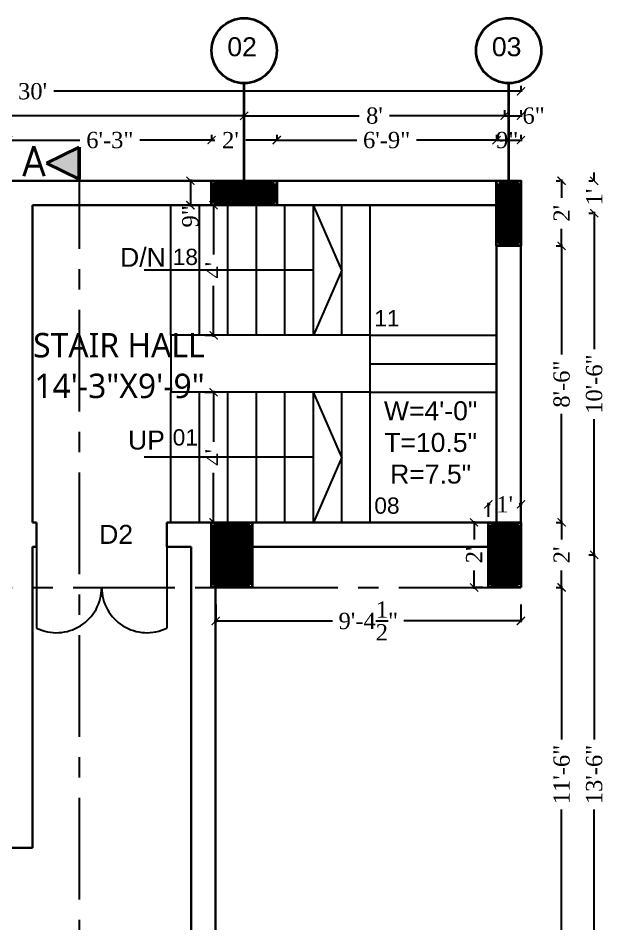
# Model space of a CAD drawing. Header units: inches. Extents: x 137014 to 144844, y -150241 to -148176.
# Drawn here: x 142861.2 to 143077.4, y -149678.9 to -149344.8 of the extents above; entities that cross this region are included whole.
import ezdxf

# ---------------------------------------------------------------- set-up
doc = ezdxf.new("R2010")
doc.units = ezdxf.units.IN
doc.header["$LTSCALE"] = 15
doc.header["$MEASUREMENT"] = 0
doc.header["$PDMODE"] = 2
doc.linetypes.add('CENTER', pattern=[2, 1.25, -0.25, 0.25, -0.25])
doc.linetypes.add('DASHEDX2', pattern=[1.5, 1, -0.5])
doc.layers.get('0').update_dxf_attribs({"linetype": 'CONTINUOUS'})
doc.layers.get('Defpoints').update_dxf_attribs({"linetype": 'CONTINUOUS'})
for name, color, linetype in [('COLUMN', 4, 'CONTINUOUS'), ('Column Hatch', 32, 'CONTINUOUS'), ('dimenion', 8, 'CONTINUOUS'), ('dooted', 7, 'DASHEDX2'), ('HATCH', 252, 'CONTINUOUS'), ('stair', 31, 'CONTINUOUS'), ('TEXT', 2, 'CONTINUOUS'), ('WINDOW', 140, 'CONTINUOUS')]:
    doc.layers.add(name, color=color, linetype=linetype)
for name, color, linetype, lineweight in [('DIMENSION', 251, 'CONTINUOUS', 15), ('tex2', 2, 'CONTINUOUS', 0), ('WALL', 1, 'CONTINUOUS', 30), ('WALLS', 1, 'CONTINUOUS', 50)]:
    doc.layers.add(name, color=color, linetype=linetype, lineweight=lineweight)
doc.styles.add('arial', font='times.ttf')
doc.styles.add('ROMANS', font='romans.shx')
doc.styles.get("Standard").update_dxf_attribs({"font": 'romand.shx', "height": 8})
doc.styles.add('times', font='times.ttf', dxfattribs={"height": 6})
doc.dimstyles.new('NAUMAN', dxfattribs={"dimtxt": 7, "dimasz": 3, "dimexe": 0.5, "dimexo": 2, "dimgap": 3, "dimtad": 0, "dimdec": 1, "dimzin": 0, "dimdsep": 46, "dimlunit": 4, "dimtxsty": 'times', "dimblk1": 'ARCHTICK', "dimblk2": 'ARCHTICK', "dimsah": 1, "dimcen": 0, "dimdle": 0.5, "dimclrd": 256, "dimclre": 256, "dimclrt": 2, "dimadec": 0, "dimazin": 0, "dimtfac": 1, "dimtdec": 1, "dimtix": 1, "dimtofl": 0, "dimtmove": 1, "dimatfit": 3, "dimldrblk": 'ARCHTICK', "dimfxl": 4, "dimtolj": 1, "dimtzin": 0, "dimarcsym": 0})

# ---------------------------------------------------------------- blocks, each defined once
blk = doc.blocks.new('_ARCHTICK')
at = {"color": 0, "linetype": 'ByBlock', "const_width": 0.15}
blk.add_lwpolyline([(-0.5, -0.5), (0.5, 0.5)], dxfattribs=at)
blk = doc.blocks.new('*D1090')
at = {"layer": 'Defpoints', "color": 0, "ltscale": 5, "transparency": 16777216}
for p in [(143034.49, -149524.18), (143034.49, -149530.84), (143046.49, -149530.84)]:
    blk.add_point(p, dxfattribs=at)
at = {"layer": 'dimenion', "lineweight": -2, "ltscale": 5, "transparency": 16777216}
for p, q in [((143033.99, -149524.18), (143035.18, -149524.18)), ((143034.49, -149528.84), (143034.49, -149523.68)), ((143046.99, -149524.18), (143045.79, -149524.18)), ((143046.49, -149528.84), (143046.49, -149523.68))]:
    blk.add_line(p, q, dxfattribs=at)
at = {"layer": 'dimenion', "lineweight": -2, "ltscale": 5, "transparency": 16777216, "xscale": 3, "yscale": 3, "zscale": 3, "rotation": 180}
blk.add_blockref('_ARCHTICK', (143034.49, -149524.18), dxfattribs=at)
at = {"layer": 'dimenion', "lineweight": -2, "ltscale": 5, "transparency": 16777216, "xscale": 3, "yscale": 3, "zscale": 3}
blk.add_blockref('_ARCHTICK', (143046.49, -149524.18), dxfattribs=at)
at = {"layer": 'dimenion', "color": 2, "ltscale": 5, "transparency": 16777216, "insert": (143040.49, -149524.18), "char_height": 6, "attachment_point": 5, "style": 'times'}
blk.add_mtext("\\A1;1'", dxfattribs=at)
blk = doc.blocks.new('*D1091')
at = {"layer": 'Defpoints', "color": 0, "ltscale": 5, "transparency": 16777216}
for p in [(143034.49, -149530.84), (143029.23, -149554.84), (143034.49, -149554.84)]:
    blk.add_point(p, dxfattribs=at)
at = {"layer": 'dimenion', "lineweight": -2, "ltscale": 5, "transparency": 16777216}
for p, q in [((143032.49, -149530.84), (143028.73, -149530.84)), ((143029.23, -149530.34), (143029.23, -149537.11)), ((143029.23, -149555.34), (143029.23, -149548.57)), ((143032.49, -149554.84), (143028.73, -149554.84))]:
    blk.add_line(p, q, dxfattribs=at)
at = {"layer": 'dimenion', "lineweight": -2, "ltscale": 5, "transparency": 16777216, "xscale": 3, "yscale": 3, "zscale": 3}
for p, rotation in [((143029.23, -149530.84), 90), ((143029.23, -149554.84), 270)]:
    blk.add_blockref('_ARCHTICK', p, dxfattribs=dict(at, rotation=rotation))
at = {"layer": 'dimenion', "color": 2, "ltscale": 5, "transparency": 16777216, "insert": (143029.23, -149542.84), "char_height": 6, "attachment_point": 5, "rotation": 90, "style": 'times'}
blk.add_mtext("\\A1;2'", dxfattribs=at)
blk = doc.blocks.new('*D1092')
at = {"layer": 'Defpoints', "color": 0, "ltscale": 5, "transparency": 16777216}
for p in [(142928.47, -149404.84), (142924.66, -149413.84), (142928.47, -149413.84)]:
    blk.add_point(p, dxfattribs=at)
at = {"layer": 'dimenion', "lineweight": -2, "ltscale": 5, "transparency": 16777216}
for p, q in [((142924.66, -149404.34), (142924.66, -149414.34)), ((142926.47, -149404.84), (142924.16, -149404.84)), ((142926.47, -149413.84), (142924.16, -149413.84))]:
    blk.add_line(p, q, dxfattribs=at)
at = {"layer": 'dimenion', "lineweight": -2, "ltscale": 5, "transparency": 16777216, "xscale": 3, "yscale": 3, "zscale": 3}
for p, rotation in [((142924.66, -149404.84), 90), ((142924.66, -149413.84), 270)]:
    blk.add_blockref('_ARCHTICK', p, dxfattribs=dict(at, rotation=rotation))
at = {"layer": 'dimenion', "color": 2, "ltscale": 5, "transparency": 16777216, "insert": (142924.66, -149417.96), "char_height": 6, "attachment_point": 5, "rotation": 90, "style": 'times'}
blk.add_mtext('\\A1;9"', dxfattribs=at)
blk = doc.blocks.new('ddd')
at = {"layer": 'Column Hatch', "lineweight": 35}
h = blk.add_hatch(dxfattribs=at)
h.set_pattern_fill('ANSI37', color=256, scale=6, angle=270)
h.paths.add_polyline_path([(1, -23), (11, -23), (11, -1), (1, -1)])
at = {"layer": 'COLUMN', "lineweight": 35}
blk.add_lwpolyline([(0, -24), (12, -24), (12, 0), (0, 0)], close=True, dxfattribs=at)
at = {"layer": 'Column Hatch', "lineweight": 35}
blk.add_lwpolyline([(1, -23), (11, -23), (11, -1), (1, -1)], close=True, dxfattribs=at)
blk = doc.blocks.new('*D1095')
at = {"layer": 'Defpoints', "color": 0, "ltscale": 5, "transparency": 16777216}
for p in [(142933.99, -149554.84), (143046.49, -149554.84), (142933.99, -149567.18)]:
    blk.add_point(p, dxfattribs=at)
at = {"layer": 'HATCH', "lineweight": -2, "ltscale": 5, "transparency": 16777216}
for p, q in [((142933.99, -149561.18), (142933.99, -149567.68)), ((143046.49, -149561.18), (143046.49, -149567.68)), ((142933.49, -149567.18), (142977.1, -149567.18)), ((143046.99, -149567.18), (143003.37, -149567.18))]:
    blk.add_line(p, q, dxfattribs=at)
at = {"layer": 'HATCH', "lineweight": -2, "ltscale": 5, "transparency": 16777216, "xscale": 3, "yscale": 3, "zscale": 3, "rotation": 180}
blk.add_blockref('_ARCHTICK', (142933.99, -149567.18), dxfattribs=at)
at = {"layer": 'HATCH', "lineweight": -2, "ltscale": 5, "transparency": 16777216, "xscale": 3, "yscale": 3, "zscale": 3}
blk.add_blockref('_ARCHTICK', (143046.49, -149567.18), dxfattribs=at)
at = {"layer": 'HATCH', "color": 2, "ltscale": 5, "transparency": 16777216, "insert": (142990.24, -149567.18), "char_height": 6, "attachment_point": 5, "style": 'times'}
blk.add_mtext('\\A1;9\'-4{\\H1.000000x;\\S1/2;}"', dxfattribs=at)
blk = doc.blocks.new('*D1101')
at = {"layer": 'Defpoints', "color": 0, "ltscale": 5, "transparency": 16777216}
for p in [(142857.49, -149389.84), (142932.49, -149389.84), (142932.49, -149389.84)]:
    blk.add_point(p, dxfattribs=at)
at = {"layer": 'HATCH', "lineweight": -2, "ltscale": 5, "transparency": 16777216}
for p, q in [((142857.49, -149387.84), (142857.49, -149389.34)), ((142932.49, -149387.84), (142932.49, -149389.34)), ((142856.99, -149389.84), (142883.96, -149389.84)), ((142932.99, -149389.84), (142906.01, -149389.84))]:
    blk.add_line(p, q, dxfattribs=at)
at = {"layer": 'HATCH', "lineweight": -2, "ltscale": 5, "transparency": 16777216, "xscale": 3, "yscale": 3, "zscale": 3, "rotation": 180}
blk.add_blockref('_ARCHTICK', (142857.49, -149389.84), dxfattribs=at)
at = {"layer": 'HATCH', "lineweight": -2, "ltscale": 5, "transparency": 16777216, "xscale": 3, "yscale": 3, "zscale": 3}
blk.add_blockref('_ARCHTICK', (142932.49, -149389.84), dxfattribs=at)
at = {"layer": 'HATCH', "color": 2, "ltscale": 5, "transparency": 16777216, "insert": (142894.99, -149389.84), "char_height": 6, "attachment_point": 5, "style": 'times'}
blk.add_mtext('\\A1;6\'-3"', dxfattribs=at)
blk = doc.blocks.new('*D1102')
at = {"layer": 'Defpoints', "color": 0, "ltscale": 5, "transparency": 16777216}
for p in [(142932.49, -149389.84), (142956.49, -149389.84), (142956.49, -149389.84)]:
    blk.add_point(p, dxfattribs=at)
at = {"layer": 'HATCH', "lineweight": -2, "ltscale": 5, "transparency": 16777216}
for p, q in [((142932.49, -149387.84), (142932.49, -149389.34)), ((142956.49, -149387.84), (142956.49, -149389.34)), ((142931.99, -149389.84), (142933.71, -149389.84)), ((142956.99, -149389.84), (142945.16, -149389.84))]:
    blk.add_line(p, q, dxfattribs=at)
at = {"layer": 'HATCH', "lineweight": -2, "ltscale": 5, "transparency": 16777216, "xscale": 3, "yscale": 3, "zscale": 3, "rotation": 180}
blk.add_blockref('_ARCHTICK', (142932.49, -149389.84), dxfattribs=at)
at = {"layer": 'HATCH', "lineweight": -2, "ltscale": 5, "transparency": 16777216, "xscale": 3, "yscale": 3, "zscale": 3}
blk.add_blockref('_ARCHTICK', (142956.49, -149389.84), dxfattribs=at)
at = {"layer": 'HATCH', "color": 2, "ltscale": 5, "transparency": 16777216, "insert": (142939.43, -149389.84), "char_height": 6, "attachment_point": 5, "style": 'times'}
blk.add_mtext("\\A1;2'", dxfattribs=at)
blk = doc.blocks.new('*D1103')
at = {"layer": 'Defpoints', "color": 0, "ltscale": 5, "transparency": 16777216}
for p in [(142956.49, -149389.84), (143037.49, -149389.84), (143037.49, -149389.84)]:
    blk.add_point(p, dxfattribs=at)
at = {"layer": 'HATCH', "lineweight": -2, "ltscale": 5, "transparency": 16777216}
for p, q in [((142956.49, -149387.84), (142956.49, -149389.34)), ((143037.49, -149387.84), (143037.49, -149389.34)), ((142955.99, -149389.84), (142985.96, -149389.84)), ((143037.99, -149389.84), (143008.01, -149389.84))]:
    blk.add_line(p, q, dxfattribs=at)
at = {"layer": 'HATCH', "lineweight": -2, "ltscale": 5, "transparency": 16777216, "xscale": 3, "yscale": 3, "zscale": 3, "rotation": 180}
blk.add_blockref('_ARCHTICK', (142956.49, -149389.84), dxfattribs=at)
at = {"layer": 'HATCH', "lineweight": -2, "ltscale": 5, "transparency": 16777216, "xscale": 3, "yscale": 3, "zscale": 3}
blk.add_blockref('_ARCHTICK', (143037.49, -149389.84), dxfattribs=at)
at = {"layer": 'HATCH', "color": 2, "ltscale": 5, "transparency": 16777216, "insert": (142996.99, -149389.84), "char_height": 6, "attachment_point": 5, "style": 'times'}
blk.add_mtext('\\A1;6\'-9"', dxfattribs=at)
blk = doc.blocks.new('*D1104')
at = {"layer": 'Defpoints', "color": 0, "ltscale": 5, "transparency": 16777216}
for p in [(143037.49, -149389.84), (143046.49, -149389.84), (143046.49, -149389.84)]:
    blk.add_point(p, dxfattribs=at)
at = {"layer": 'HATCH', "lineweight": -2, "ltscale": 5, "transparency": 16777216}
for p, q in [((143037.49, -149387.84), (143037.49, -149389.34)), ((143046.49, -149387.84), (143046.49, -149389.34)), ((143036.99, -149389.84), (143046.99, -149389.84))]:
    blk.add_line(p, q, dxfattribs=at)
at = {"layer": 'HATCH', "lineweight": -2, "ltscale": 5, "transparency": 16777216, "xscale": 3, "yscale": 3, "zscale": 3, "rotation": 180}
blk.add_blockref('_ARCHTICK', (143037.49, -149389.84), dxfattribs=at)
at = {"layer": 'HATCH', "lineweight": -2, "ltscale": 5, "transparency": 16777216, "xscale": 3, "yscale": 3, "zscale": 3}
blk.add_blockref('_ARCHTICK', (143046.49, -149389.84), dxfattribs=at)
at = {"layer": 'HATCH', "color": 2, "ltscale": 5, "transparency": 16777216, "insert": (143041.42, -149389.84), "char_height": 6, "attachment_point": 5, "style": 'times'}
blk.add_mtext('\\A1;9"', dxfattribs=at)
blk = doc.blocks.new('*D1105')
at = {"layer": 'Defpoints', "color": 0, "ltscale": 5, "transparency": 16777216}
for p in [(142693.99, -149380.84), (142944.49, -149380.84), (142944.49, -149380.84)]:
    blk.add_point(p, dxfattribs=at)
at = {"layer": 'HATCH', "lineweight": -2, "ltscale": 5, "transparency": 16777216}
for p, q in [((142693.49, -149380.84), (142801.59, -149380.84)), ((142693.99, -149378.84), (142693.99, -149380.34)), ((142944.99, -149380.84), (142836.88, -149380.84)), ((142944.49, -149378.84), (142944.49, -149380.34))]:
    blk.add_line(p, q, dxfattribs=at)
at = {"layer": 'HATCH', "lineweight": -2, "ltscale": 5, "transparency": 16777216, "xscale": 3, "yscale": 3, "zscale": 3, "rotation": 180}
blk.add_blockref('_ARCHTICK', (142693.99, -149380.84), dxfattribs=at)
at = {"layer": 'HATCH', "lineweight": -2, "ltscale": 5, "transparency": 16777216, "xscale": 3, "yscale": 3, "zscale": 3}
blk.add_blockref('_ARCHTICK', (142944.49, -149380.84), dxfattribs=at)
at = {"layer": 'HATCH', "color": 2, "ltscale": 5, "transparency": 16777216, "insert": (142819.24, -149380.84), "char_height": 6, "attachment_point": 5, "style": 'times'}
blk.add_mtext('\\A1;20\'-10{\\H1.000000x;\\S1/2;}"', dxfattribs=at)
blk = doc.blocks.new('*D1106')
at = {"layer": 'Defpoints', "color": 0, "ltscale": 5, "transparency": 16777216}
for p in [(142944.49, -149380.84), (143040.49, -149380.84), (143040.49, -149380.84)]:
    blk.add_point(p, dxfattribs=at)
at = {"layer": 'HATCH', "lineweight": -2, "ltscale": 5, "transparency": 16777216}
for p, q in [((142943.99, -149380.84), (142986.93, -149380.84)), ((142944.49, -149378.84), (142944.49, -149380.34)), ((143040.99, -149380.84), (142998.04, -149380.84)), ((143040.49, -149378.84), (143040.49, -149380.34))]:
    blk.add_line(p, q, dxfattribs=at)
at = {"layer": 'HATCH', "lineweight": -2, "ltscale": 5, "transparency": 16777216, "xscale": 3, "yscale": 3, "zscale": 3, "rotation": 180}
blk.add_blockref('_ARCHTICK', (142944.49, -149380.84), dxfattribs=at)
at = {"layer": 'HATCH', "lineweight": -2, "ltscale": 5, "transparency": 16777216, "xscale": 3, "yscale": 3, "zscale": 3}
blk.add_blockref('_ARCHTICK', (143040.49, -149380.84), dxfattribs=at)
at = {"layer": 'HATCH', "color": 2, "ltscale": 5, "transparency": 16777216, "insert": (142992.49, -149380.84), "char_height": 6, "attachment_point": 5, "style": 'times'}
blk.add_mtext("\\A1;8'", dxfattribs=at)
blk = doc.blocks.new('*D1107')
at = {"layer": 'Defpoints', "color": 0, "ltscale": 5, "transparency": 16777216}
for p in [(143040.49, -149380.84), (143046.49, -149380.84), (143046.49, -149380.84)]:
    blk.add_point(p, dxfattribs=at)
at = {"layer": 'HATCH', "lineweight": -2, "ltscale": 5, "transparency": 16777216}
for p, q in [((143039.99, -149380.84), (143046.99, -149380.84)), ((143040.49, -149378.84), (143040.49, -149380.34)), ((143046.49, -149378.84), (143046.49, -149380.34))]:
    blk.add_line(p, q, dxfattribs=at)
at = {"layer": 'HATCH', "lineweight": -2, "ltscale": 5, "transparency": 16777216, "xscale": 3, "yscale": 3, "zscale": 3, "rotation": 180}
blk.add_blockref('_ARCHTICK', (143040.49, -149380.84), dxfattribs=at)
at = {"layer": 'HATCH', "lineweight": -2, "ltscale": 5, "transparency": 16777216, "xscale": 3, "yscale": 3, "zscale": 3}
blk.add_blockref('_ARCHTICK', (143046.49, -149380.84), dxfattribs=at)
at = {"layer": 'HATCH', "color": 2, "ltscale": 5, "transparency": 16777216, "insert": (143051.16, -149380.84), "char_height": 6, "attachment_point": 5, "style": 'times'}
blk.add_mtext('\\A1;6"', dxfattribs=at)
blk = doc.blocks.new('*D1109')
at = {"layer": 'Defpoints', "color": 0, "ltscale": 5, "transparency": 16777216}
for p in [(142686.49, -149371.84), (143046.49, -149371.84), (143046.49, -149371.84)]:
    blk.add_point(p, dxfattribs=at)
at = {"layer": 'HATCH', "lineweight": -2, "ltscale": 5, "transparency": 16777216}
for p, q in [((142686.49, -149369.84), (142686.49, -149371.34)), ((143046.49, -149369.84), (143046.49, -149371.34)), ((142685.99, -149371.84), (142858.63, -149371.84)), ((143046.99, -149371.84), (142874.35, -149371.84))]:
    blk.add_line(p, q, dxfattribs=at)
at = {"layer": 'HATCH', "lineweight": -2, "ltscale": 5, "transparency": 16777216, "xscale": 3, "yscale": 3, "zscale": 3, "rotation": 180}
blk.add_blockref('_ARCHTICK', (142686.49, -149371.84), dxfattribs=at)
at = {"layer": 'HATCH', "lineweight": -2, "ltscale": 5, "transparency": 16777216, "xscale": 3, "yscale": 3, "zscale": 3}
blk.add_blockref('_ARCHTICK', (143046.49, -149371.84), dxfattribs=at)
at = {"layer": 'HATCH', "color": 2, "ltscale": 5, "transparency": 16777216, "insert": (142866.49, -149371.84), "char_height": 6, "attachment_point": 5, "style": 'times'}
blk.add_mtext("\\A1;30'", dxfattribs=at)
blk = doc.blocks.new('*D1110')
at = {"layer": 'Defpoints', "color": 0, "ltscale": 5, "transparency": 16777216}
for p in [(143073.49, -149404.84), (143073.49, -149404.84), (143073.49, -149416.84)]:
    blk.add_point(p, dxfattribs=at)
at = {"layer": 'HATCH', "lineweight": -2, "ltscale": 5, "transparency": 16777216}
for p, q in [((143073.49, -149404.84), (143073.49, -149401.84)), ((143071.49, -149404.84), (143072.99, -149404.84)), ((143071.49, -149416.84), (143072.99, -149416.84)), ((143073.49, -149416.84), (143073.49, -149419.84))]:
    blk.add_line(p, q, dxfattribs=at)
at = {"layer": 'HATCH', "lineweight": -2, "ltscale": 5, "transparency": 16777216, "xscale": 3, "yscale": 3, "zscale": 3}
for p, rotation in [((143073.49, -149404.84), 270), ((143073.49, -149416.84), 90)]:
    blk.add_blockref('_ARCHTICK', p, dxfattribs=dict(at, rotation=rotation))
at = {"layer": 'HATCH', "color": 2, "ltscale": 5, "transparency": 16777216, "insert": (143073.49, -149410.84), "char_height": 6, "attachment_point": 5, "rotation": 90, "style": 'times'}
blk.add_mtext("\\A1;1'", dxfattribs=at)
blk = doc.blocks.new('*D1111')
at = {"layer": 'Defpoints', "color": 0, "ltscale": 5, "transparency": 16777216}
for p in [(143073.49, -149416.84), (143073.49, -149542.84), (143073.49, -149542.84)]:
    blk.add_point(p, dxfattribs=at)
at = {"layer": 'HATCH', "lineweight": -2, "ltscale": 5, "transparency": 16777216}
for p, q in [((143071.49, -149416.84), (143072.99, -149416.84)), ((143073.49, -149416.34), (143073.49, -149466.93)), ((143073.49, -149543.34), (143073.49, -149492.76)), ((143071.49, -149542.84), (143072.99, -149542.84))]:
    blk.add_line(p, q, dxfattribs=at)
at = {"layer": 'HATCH', "lineweight": -2, "ltscale": 5, "transparency": 16777216, "xscale": 3, "yscale": 3, "zscale": 3}
for p, rotation in [((143073.49, -149416.84), 90), ((143073.49, -149542.84), 270)]:
    blk.add_blockref('_ARCHTICK', p, dxfattribs=dict(at, rotation=rotation))
at = {"layer": 'HATCH', "color": 2, "ltscale": 5, "transparency": 16777216, "insert": (143073.49, -149479.84), "char_height": 6, "attachment_point": 5, "rotation": 90, "style": 'times'}
blk.add_mtext('\\A1;10\'-6"', dxfattribs=at)
blk = doc.blocks.new('*D1112')
at = {"layer": 'Defpoints', "color": 0, "ltscale": 5, "transparency": 16777216}
for p in [(143073.49, -149542.84), (143073.49, -149704.84), (143073.49, -149704.84)]:
    blk.add_point(p, dxfattribs=at)
at = {"layer": 'HATCH', "lineweight": -2, "ltscale": 5, "transparency": 16777216}
for p, q in [((143071.49, -149542.84), (143072.99, -149542.84)), ((143073.49, -149542.34), (143073.49, -149610.93)), ((143073.49, -149705.34), (143073.49, -149636.76)), ((143071.49, -149704.84), (143072.99, -149704.84))]:
    blk.add_line(p, q, dxfattribs=at)
at = {"layer": 'HATCH', "lineweight": -2, "ltscale": 5, "transparency": 16777216, "xscale": 3, "yscale": 3, "zscale": 3}
for p, rotation in [((143073.49, -149542.84), 90), ((143073.49, -149704.84), 270)]:
    blk.add_blockref('_ARCHTICK', p, dxfattribs=dict(at, rotation=rotation))
at = {"layer": 'HATCH', "color": 2, "ltscale": 5, "transparency": 16777216, "insert": (143073.49, -149623.84), "char_height": 6, "attachment_point": 5, "rotation": 90, "style": 'times'}
blk.add_mtext('\\A1;13\'-6"', dxfattribs=at)
blk = doc.blocks.new('*D1117')
at = {"layer": 'Defpoints', "color": 0, "ltscale": 5, "transparency": 16777216}
for p in [(143061.49, -149404.84), (143061.49, -149428.84), (143061.49, -149428.84)]:
    blk.add_point(p, dxfattribs=at)
at = {"layer": 'HATCH', "lineweight": -2, "ltscale": 5, "transparency": 16777216}
for p, q in [((143061.49, -149404.34), (143061.49, -149411.11)), ((143059.49, -149404.84), (143060.99, -149404.84)), ((143061.49, -149429.34), (143061.49, -149422.57)), ((143059.49, -149428.84), (143060.99, -149428.84))]:
    blk.add_line(p, q, dxfattribs=at)
at = {"layer": 'HATCH', "lineweight": -2, "ltscale": 5, "transparency": 16777216, "xscale": 3, "yscale": 3, "zscale": 3}
for p, rotation in [((143061.49, -149404.84), 90), ((143061.49, -149428.84), 270)]:
    blk.add_blockref('_ARCHTICK', p, dxfattribs=dict(at, rotation=rotation))
at = {"layer": 'HATCH', "color": 2, "ltscale": 5, "transparency": 16777216, "insert": (143061.49, -149416.84), "char_height": 6, "attachment_point": 5, "rotation": 90, "style": 'times'}
blk.add_mtext("\\A1;2'", dxfattribs=at)
blk = doc.blocks.new('*D1118')
at = {"layer": 'Defpoints', "color": 0, "ltscale": 5, "transparency": 16777216}
for p in [(143061.49, -149428.84), (143061.49, -149530.84), (143061.49, -149530.84)]:
    blk.add_point(p, dxfattribs=at)
at = {"layer": 'HATCH', "lineweight": -2, "ltscale": 5, "transparency": 16777216}
for p, q in [((143059.49, -149428.84), (143060.99, -149428.84)), ((143061.49, -149428.34), (143061.49, -149468.89)), ((143061.49, -149531.34), (143061.49, -149490.79)), ((143059.49, -149530.84), (143060.99, -149530.84))]:
    blk.add_line(p, q, dxfattribs=at)
at = {"layer": 'HATCH', "lineweight": -2, "ltscale": 5, "transparency": 16777216, "xscale": 3, "yscale": 3, "zscale": 3}
for p, rotation in [((143061.49, -149428.84), 90), ((143061.49, -149530.84), 270)]:
    blk.add_blockref('_ARCHTICK', p, dxfattribs=dict(at, rotation=rotation))
at = {"layer": 'HATCH', "color": 2, "ltscale": 5, "transparency": 16777216, "insert": (143061.49, -149479.84), "char_height": 6, "attachment_point": 5, "rotation": 90, "style": 'times'}
blk.add_mtext('\\A1;8\'-6"', dxfattribs=at)
blk = doc.blocks.new('*D1119')
at = {"layer": 'Defpoints', "color": 0, "ltscale": 5, "transparency": 16777216}
for p in [(143061.49, -149530.84), (143061.49, -149554.84), (143061.49, -149554.84)]:
    blk.add_point(p, dxfattribs=at)
at = {"layer": 'HATCH', "lineweight": -2, "ltscale": 5, "transparency": 16777216}
for p, q in [((143059.49, -149530.84), (143060.99, -149530.84)), ((143061.49, -149530.34), (143061.49, -149537.11)), ((143061.49, -149555.34), (143061.49, -149548.57)), ((143059.49, -149554.84), (143060.99, -149554.84))]:
    blk.add_line(p, q, dxfattribs=at)
at = {"layer": 'HATCH', "lineweight": -2, "ltscale": 5, "transparency": 16777216, "xscale": 3, "yscale": 3, "zscale": 3}
for p, rotation in [((143061.49, -149530.84), 90), ((143061.49, -149554.84), 270)]:
    blk.add_blockref('_ARCHTICK', p, dxfattribs=dict(at, rotation=rotation))
at = {"layer": 'HATCH', "color": 2, "ltscale": 5, "transparency": 16777216, "insert": (143061.49, -149542.84), "char_height": 6, "attachment_point": 5, "rotation": 90, "style": 'times'}
blk.add_mtext("\\A1;2'", dxfattribs=at)
blk = doc.blocks.new('*D1120')
at = {"layer": 'Defpoints', "color": 0, "ltscale": 5, "transparency": 16777216}
for p in [(143061.49, -149554.84), (143061.49, -149692.84), (143061.49, -149692.84)]:
    blk.add_point(p, dxfattribs=at)
at = {"layer": 'HATCH', "lineweight": -2, "ltscale": 5, "transparency": 16777216}
for p, q in [((143059.49, -149554.84), (143060.99, -149554.84)), ((143061.49, -149554.34), (143061.49, -149610.93)), ((143061.49, -149693.34), (143061.49, -149636.76)), ((143059.49, -149692.84), (143060.99, -149692.84))]:
    blk.add_line(p, q, dxfattribs=at)
at = {"layer": 'HATCH', "lineweight": -2, "ltscale": 5, "transparency": 16777216, "xscale": 3, "yscale": 3, "zscale": 3}
for p, rotation in [((143061.49, -149554.84), 90), ((143061.49, -149692.84), 270)]:
    blk.add_blockref('_ARCHTICK', p, dxfattribs=dict(at, rotation=rotation))
at = {"layer": 'HATCH', "color": 2, "ltscale": 5, "transparency": 16777216, "insert": (143061.49, -149623.84), "char_height": 6, "attachment_point": 5, "rotation": 90, "style": 'times'}
blk.add_mtext('\\A1;11\'-6"', dxfattribs=at)
blk = doc.blocks.new('*D1220')
at = {"layer": 'Defpoints', "color": 0, "ltscale": 5, "transparency": 16777216}
for p in [(142927.99, -149413.84), (142927.99, -149461.84), (142933.21, -149461.84)]:
    blk.add_point(p, dxfattribs=at)
at = {"layer": 'dimenion', "lineweight": -2, "ltscale": 5, "transparency": 16777216}
for p, q in [((142929.99, -149413.84), (142933.71, -149413.84)), ((142933.21, -149413.34), (142933.21, -149432.09)), ((142933.21, -149462.34), (142933.21, -149443.6)), ((142929.99, -149461.84), (142933.71, -149461.84))]:
    blk.add_line(p, q, dxfattribs=at)
at = {"layer": 'dimenion', "lineweight": -2, "ltscale": 5, "transparency": 16777216, "xscale": 3, "yscale": 3, "zscale": 3}
for p, rotation in [((142933.21, -149413.84), 90), ((142933.21, -149461.84), 270)]:
    blk.add_blockref('_ARCHTICK', p, dxfattribs=dict(at, rotation=rotation))
at = {"layer": 'dimenion', "color": 2, "ltscale": 5, "transparency": 16777216, "insert": (142933.21, -149437.84), "char_height": 6, "attachment_point": 5, "rotation": 90, "style": 'times'}
blk.add_mtext("\\A1;4'", dxfattribs=at)
blk = doc.blocks.new('*D1221')
at = {"layer": 'Defpoints', "color": 0, "ltscale": 5, "transparency": 16777216}
for p in [(142927.99, -149482.84), (142927.99, -149530.84), (142933.21, -149530.84)]:
    blk.add_point(p, dxfattribs=at)
at = {"layer": 'dimenion', "lineweight": -2, "ltscale": 5, "transparency": 16777216}
for p, q in [((142929.99, -149482.84), (142933.71, -149482.84)), ((142933.21, -149482.34), (142933.21, -149501.09)), ((142933.21, -149531.34), (142933.21, -149512.6)), ((142929.99, -149530.84), (142933.71, -149530.84))]:
    blk.add_line(p, q, dxfattribs=at)
at = {"layer": 'dimenion', "lineweight": -2, "ltscale": 5, "transparency": 16777216, "xscale": 3, "yscale": 3, "zscale": 3}
for p, rotation in [((142933.21, -149482.84), 90), ((142933.21, -149530.84), 270)]:
    blk.add_blockref('_ARCHTICK', p, dxfattribs=dict(at, rotation=rotation))
at = {"layer": 'dimenion', "color": 2, "ltscale": 5, "transparency": 16777216, "insert": (142933.21, -149506.84), "char_height": 6, "attachment_point": 5, "rotation": 90, "style": 'times'}
blk.add_mtext("\\A1;4'", dxfattribs=at)

msp = doc.modelspace()

# ---------------------------------------------------------------- hatches: boundary and pattern name
at = {"layer": 'Column Hatch', "lineweight": 35}
h = msp.add_hatch(dxfattribs=at)
h.set_pattern_fill('ANSI37', color=256, scale=0.25, angle=-90)
h.set_pattern_definition([(315, (142797.48525, -149404.8425), (0.561266, 0.561266), []), (45, (142797.48525, -149404.8425), (-0.561266, 0.561266), [])])
h.paths.add_polyline_path([(142955.48525, -149405.84248), (142955.48525, -149412.84248), (142933.48525, -149412.84248), (142933.48525, -149405.84248)])
h = msp.add_hatch(dxfattribs=at)
h.set_pattern_fill('ANSI37', color=256, scale=0.25)
h.set_pattern_definition([(45, (143037.48525, -149563.8425), (-0.561266, 0.561266), []), (135, (143037.48525, -149563.8425), (-0.561266, -0.561266), [])])
h.paths.add_polyline_path([(143038.48525, -149405.84248), (143045.48525, -149405.84248), (143045.48525, -149427.84248), (143038.48525, -149427.84248)])
h = msp.add_hatch(dxfattribs=at)
h.set_pattern_fill('ANSI37', color=256, scale=0.25)
h.set_pattern_definition([(45, (142788.48525, -149530.8425), (-0.561266, 0.561266), []), (135, (142788.48525, -149530.8425), (-0.561266, -0.561266), [])])
h.paths.add_polyline_path([(142946.48525, -149553.84248), (142933.48525, -149553.84248), (142933.48525, -149531.84248), (142946.48525, -149531.84248)])
at = {"layer": 'DIMENSION', "ltscale": 5}
msp.add_hatch(color=256, dxfattribs=at).paths.add_polyline_path([(142871.66474, -149398.32682), (142883.69223, -149404.26352), (142883.69223, -149392.39011)])

# ---------------------------------------------------------------- linework, layer by layer
at = {"layer": 'COLUMN', "lineweight": 35}
msp.add_line((142944.48525, -149404.84248), (142944.48525, -149368.84248), dxfattribs=at)
msp.add_lwpolyline([(143041.98525, -149404.84248), (143041.98525, -149368.84248)], dxfattribs=at)
for points in [[(142956.48525, -149404.84248), (142956.48525, -149413.84248), (142932.48525, -149413.84248), (142932.48525, -149404.84248)], [(143037.48525, -149404.84248), (143046.48525, -149404.84248), (143046.48525, -149428.84248), (143037.48525, -149428.84248)], [(142947.48525, -149554.84248), (142932.48525, -149554.84248), (142932.48525, -149530.84248), (142947.48525, -149530.84248)]]:
    msp.add_lwpolyline(points, close=True, dxfattribs=at)
for centre in [(142944.48525, -149356.84248), (143041.98525, -149356.84248)]:
    msp.add_circle(centre, 12, dxfattribs=at)
at = {"layer": 'Column Hatch', "lineweight": 35}
for points in [[(142955.48525, -149405.84248), (142955.48525, -149412.84248), (142933.48525, -149412.84248), (142933.48525, -149405.84248)], [(143038.48525, -149405.84248), (143045.48525, -149405.84248), (143045.48525, -149427.84248), (143038.48525, -149427.84248)], [(142946.48525, -149553.84248), (142933.48525, -149553.84248), (142933.48525, -149531.84248), (142946.48525, -149531.84248)]]:
    msp.add_lwpolyline(points, close=True, dxfattribs=at)
at = {"layer": 'dooted', "linetype": 'CENTER', "ltscale": 2}
for p, q in [((142883.69223, -149392.39011), (142883.69223, -150176.45847)), ((142701.48525, -149554.84248), (143037.48525, -149554.84248))]:
    msp.add_line(p, q, dxfattribs=at)
at = {"layer": 'stair'}
for p, q in [((142917.48525, -149461.84248), (142917.48525, -149413.84248)), ((142927.98525, -149461.84248), (142927.98525, -149413.84248)), ((142938.48525, -149461.84248), (142938.48525, -149413.84248)), ((142948.98525, -149461.84248), (142948.98525, -149413.84248)), ((142959.48525, -149461.84248), (142959.48525, -149413.84248)), ((142969.98525, -149461.84248), (142969.98525, -149413.84248)), ((142980.48525, -149437.84248), (142969.98525, -149413.84248)), ((142980.48525, -149461.84248), (142980.48525, -149413.84248)), ((142990.98525, -149461.84248), (142990.98525, -149413.84248)), ((142969.98525, -149437.84248), (142907.6, -149437.84248)), ((142980.48525, -149437.84248), (142969.98525, -149461.84248)), ((142990.98525, -149461.84248), (142917.48525, -149461.84248)), ((142917.48525, -149461.84248), (142917.48525, -149482.84248)), ((142990.98525, -149461.84248), (143037.48525, -149461.84248)), ((142990.98525, -149482.84248), (142990.98525, -149461.84248)), ((142990.98525, -149472.34248), (143037.48525, -149472.34248)), ((142917.48525, -149530.84248), (142917.48525, -149482.84248)), ((142990.98525, -149482.84248), (142917.48525, -149482.84248)), ((142927.98525, -149530.84248), (142927.98525, -149482.84248)), ((142938.48525, -149530.84248), (142938.48525, -149482.84248)), ((142948.98525, -149530.84248), (142948.98525, -149482.84248)), ((142959.48525, -149530.84248), (142959.48525, -149482.84248)), ((142969.98525, -149530.84248), (142969.98525, -149482.84248)), ((142980.48525, -149506.84248), (142969.98525, -149482.84248)), ((142980.48525, -149530.84248), (142980.48525, -149482.84248)), ((142990.98525, -149530.84248), (142990.98525, -149482.84248)), ((142990.98525, -149482.84248), (143037.48525, -149482.84248)), ((142969.98525, -149506.84248), (142907.6, -149506.84248)), ((142980.48525, -149506.84248), (142969.98525, -149530.84248))]:
    msp.add_line(p, q, dxfattribs=at)
at = {"layer": 'WALL'}
for p, q in [((142932.48525, -149404.84248), (142857.48525, -149404.84248)), ((143037.48525, -149404.84248), (142956.48525, -149404.84248)), ((142932.48525, -149413.84248), (142866.48525, -149413.84248)), ((142866.48525, -149530.84248), (142866.48525, -149413.84248)), ((142956.48525, -149413.84248), (143037.48525, -149413.84248)), ((143037.48525, -149530.84248), (143037.48525, -149428.84248)), ((143046.48525, -149548.84248), (143046.48525, -149428.84248)), ((142866.48525, -149530.84248), (142867.98525, -149530.84248)), ((142867.98525, -149530.84248), (142867.98525, -149539.84248)), ((142915.98525, -149530.84248), (143037.48525, -149530.84248)), ((142915.98525, -149530.84248), (142915.98525, -149539.84248)), ((142941.48525, -149530.84248), (142932.48525, -149530.84248)), ((142866.48525, -149650.84248), (142866.48525, -149539.84248)), ((142867.98525, -149539.84248), (142866.48525, -149539.84248)), ((142915.98525, -149539.84248), (142924.98525, -149539.84248)), ((142924.98525, -149701.84248), (142924.98525, -149539.84248)), ((142947.48525, -149539.84248), (143034.48525, -149539.84248)), ((142933.98525, -149692.84248), (142933.98525, -149554.84248)), ((142743.48525, -149650.84248), (142866.48525, -149650.84248))]:
    msp.add_line(p, q, dxfattribs=at)
at = {"layer": 'WALLS', "ltscale": 5}
for p, q in [((142871.66474, -149398.32682), (142883.69223, -149392.39011)), ((142883.69223, -149404.26352), (142883.69223, -149392.39011)), ((142883.69223, -149404.26352), (142871.66474, -149398.32682))]:
    msp.add_line(p, q, dxfattribs=at)
at = {"layer": 'WINDOW'}
for p, q in [((142867.98525, -149539.84248), (142867.98525, -149569.84248)), ((142915.98525, -149539.84248), (142915.98525, -149569.84248))]:
    msp.add_line(p, q, dxfattribs=at)
for centre, start, end in [((142875.29775, -149554.84248), 244.0107664, 0), ((142908.67275, -149554.84248), 180, 295.9892336)]:
    msp.add_arc(centre, 16.6875, start, end, dxfattribs=at)

# ---------------------------------------------------------------- block references
at = {"layer": 'COLUMN', "xscale": -1}
msp.add_blockref('ddd', (143046.48525, -149530.84248), dxfattribs=at)

# ---------------------------------------------------------------- texts
at = {"layer": 'tex2', "char_height": 7, "attachment_point": 5, "style": 'arial'}
for s, insert in [('{\\fArial|b0|i0|c0|p34;02}', (142943.7246, -149355.45362)), ('{\\fArial|b0|i0|c0|p34;03}', (143041.2246, -149355.45362)), ('{\\fArial|b0|i0|c0|p34;W=4\'-0"\\PT=10.5"\\PR=7.5"}', (143013.20649, -149501.40206)), ('{\\fArial|b0|i0|c0|p34;UP}', (142908.48166, -149500.53242)), ('{\\fArial|b0|i0|c0|p34;D2}', (142897.30596, -149535.27074))]:
    msp.add_mtext(s, dxfattribs=dict(at, insert=insert))
at = {"layer": 'tex2', "width": 31.2334731, "attachment_point": 5, "style": 'arial'}
for s, insert, char_height in [('{\\fArial|b0|i0|c0|p34;D/N}', (142907.18029, -149433.12586), 7), ('{\\fArial|b0|i0|c0|p34;18}', (142922.80385, -149432.94784), 6), ('{\\fArial|b0|i0|c0|p34;11}', (142997.11375, -149455.52978), 6), ('{\\fArial|b0|i0|c0|p34;01}', (142922.80385, -149499.52547), 6), ('{\\fArial|b0|i0|c0|p34;08}', (142997.11375, -149524.6858), 6)]:
    msp.add_mtext(s, dxfattribs=dict(at, insert=insert, char_height=char_height))
at = {"layer": 'TEXT', "style": 'ROMANS'}
msp.add_text('A', height=11.088, dxfattribs=at).set_placement((142862.75129, -149403.17632))
at = {"layer": 'TEXT', "insert": (142929.93577, -149460.97765), "char_height": 9, "width": 62.8657576, "attachment_point": 3}
msp.add_mtext('{\\fTrebuchet MS|b0|i0|c0|p34;STAIR HALL\\P14\'-3"X9\'-9"}', dxfattribs=at)

# ---------------------------------------------------------------- dimensions: what is measured, and where the dimension line sits
at = {"layer": 'dimenion', "ltscale": 5}
for base, p1, p2, angle, picture, middle in [((142924.6626, -149413.84248), (142928.46737, -149404.84248), (142928.46737, -149413.84248), 270, '*D1092', (142924.6626, -149417.9623)), ((143034.48525, -149524.18055), (143046.48525, -149530.84248), (143034.48525, -149530.84248), 180, '*D1090', (143040.48525, -149524.18055))]:
    dim = msp.add_linear_dim(base=base, p1=p1, p2=p2, angle=angle, dimstyle='NAUMAN', dxfattribs=at)
    dim.commit()
    dim.dimension.update_dxf_attribs({"geometry": picture, "text_midpoint": middle, "dimtype": 161})
for p1, p2, distance, picture, middle in [((142927.98525, -149413.84248), (142927.98525, -149461.84248), 5.22922, '*D1220', (142933.21447, -149437.84248)), ((142927.98525, -149482.84248), (142927.98525, -149530.84248), 5.22922, '*D1221', (142933.21447, -149506.84248)), ((143034.48525, -149530.84248), (143034.48525, -149554.84248), -5.25284, '*D1091', (143029.23241, -149542.84248))]:
    dim = msp.add_aligned_dim(p1=p1, p2=p2, distance=distance, dimstyle='NAUMAN', dxfattribs=at)
    dim.commit()
    dim.dimension.update_dxf_attribs({"geometry": picture, "text_midpoint": middle})
at = {"layer": 'HATCH', "ltscale": 5}
dim = msp.add_linear_dim(base=(143046.48525, -149371.84248), p1=(142686.48525, -149371.84248), p2=(143046.48525, -149371.84248), dimstyle='NAUMAN', dxfattribs=at)
dim.commit()
dim.dimension.update_dxf_attribs({"geometry": '*D1109', "text_midpoint": (142866.48525, -149371.84248)})
for p1, p2, picture, middle in [((142693.98525, -149380.84248), (142944.48525, -149380.84248), '*D1105', (142819.23525, -149380.84248)), ((142944.48525, -149380.84248), (143040.48525, -149380.84248), '*D1106', (142992.48525, -149380.84248)), ((142857.48525, -149389.84248), (142932.48525, -149389.84248), '*D1101', (142894.98525, -149389.84248)), ((142956.48525, -149389.84248), (143037.48525, -149389.84248), '*D1103', (142996.98525, -149389.84248))]:
    dim = msp.add_aligned_dim(p1=p1, p2=p2, distance=0, dimstyle='NAUMAN', dxfattribs=at)
    dim.commit()
    dim.dimension.update_dxf_attribs({"geometry": picture, "text_midpoint": middle})
for base, p1, p2, picture, middle in [((143046.48525, -149380.84248), (143040.48525, -149380.84248), (143046.48525, -149380.84248), '*D1107', (143051.15683, -149380.84248)), ((142956.48525, -149389.84248), (142932.48525, -149389.84248), (142956.48525, -149389.84248), '*D1102', (142939.43484, -149389.84248)), ((143046.48525, -149389.84248), (143037.48525, -149389.84248), (143046.48525, -149389.84248), '*D1104', (143041.42275, -149389.84248))]:
    dim = msp.add_linear_dim(base=base, p1=p1, p2=p2, angle=0, dimstyle='NAUMAN', dxfattribs=at)
    dim.commit()
    dim.dimension.update_dxf_attribs({"geometry": picture, "text_midpoint": middle, "dimtype": 161})
for base, p1, p2, picture, middle in [((143061.48525, -149428.84248), (143061.48525, -149404.84248), (143061.48525, -149428.84248), '*D1117', (143061.48525, -149416.84248)), ((143073.48525, -149404.84248), (143073.48525, -149416.84248), (143073.48525, -149404.84248), '*D1110', (143073.48525, -149410.84248)), ((143073.48525, -149542.84248), (143073.48525, -149416.84248), (143073.48525, -149542.84248), '*D1111', (143073.48525, -149479.84248)), ((143061.48525, -149530.84248), (143061.48525, -149428.84248), (143061.48525, -149530.84248), '*D1118', (143061.48525, -149479.84248)), ((143061.48525, -149554.84248), (143061.48525, -149530.84248), (143061.48525, -149554.84248), '*D1119', (143061.48525, -149542.84248)), ((143073.48525, -149704.84248), (143073.48525, -149542.84248), (143073.48525, -149704.84248), '*D1112', (143073.48525, -149623.84248)), ((143061.48525, -149692.84248), (143061.48525, -149554.84248), (143061.48525, -149692.84248), '*D1120', (143061.48525, -149623.84248))]:
    dim = msp.add_linear_dim(base=base, p1=p1, p2=p2, angle=90, dimstyle='NAUMAN', dxfattribs=at)
    dim.commit()
    dim.dimension.update_dxf_attribs({"geometry": picture, "text_midpoint": middle})
dim = msp.add_linear_dim(base=(142933.98525, -149567.17907), p1=(143046.48525, -149554.84248), p2=(142933.98525, -149554.84248), dimstyle='NAUMAN', override={"dimfxl": 6, "dimfxlon": 1, "dimarcsym": 1}, dxfattribs=at)
dim.commit()
dim.dimension.update_dxf_attribs({"geometry": '*D1095', "text_midpoint": (142990.23525, -149567.17907)})

doc.saveas('drawing.dxf')
